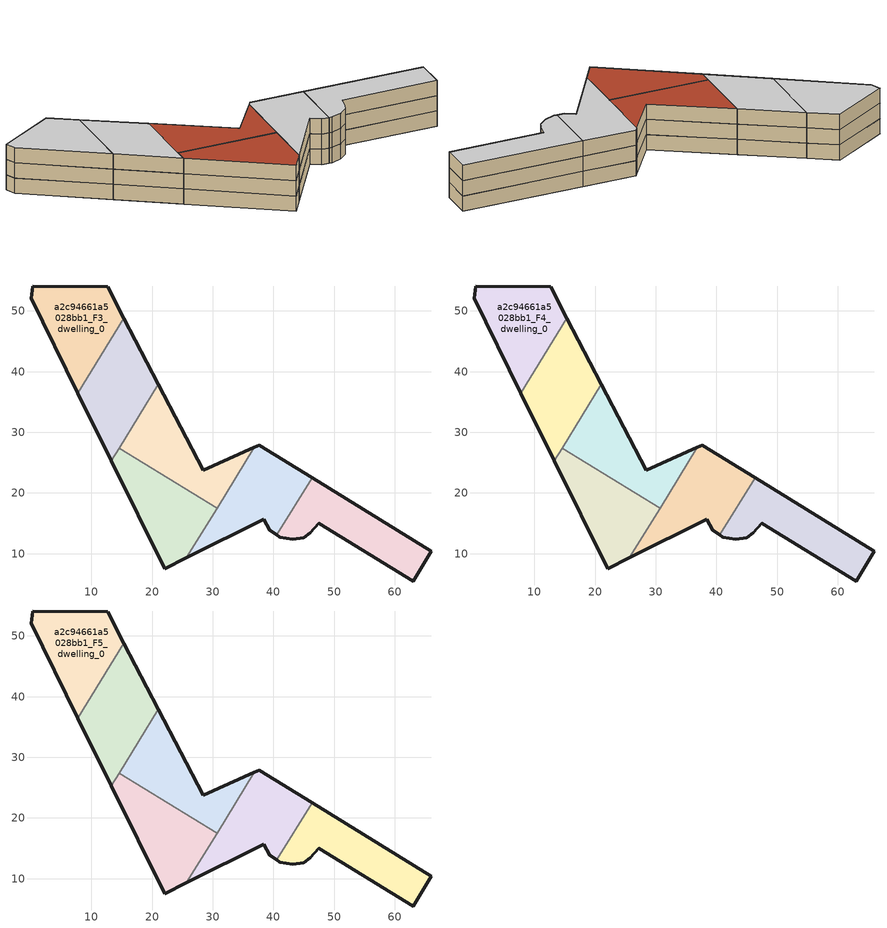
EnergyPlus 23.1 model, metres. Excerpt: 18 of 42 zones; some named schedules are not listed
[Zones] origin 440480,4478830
a2c94661a5028bb1_F3_dwelling_0
 floor to a2c94661a5028bb1_F2_dwelling_0 (EU_floor_Construction): 7.75,36.48 15.35,48.82 12.65,54 0.35,54.12 0.04,52.1 z9
 wall outside (EU_wall_Construction): 7.75,36.48 0.04,52.1 0.35,54.12 12.65,54 15.35,48.82 z9:12
 wall to a2c94661a5028bb1_F3_dwelling_1 (EU_wall_Construction): 15.35,48.82 7.75,36.48 z9:12
a2c94661a5028bb1_F3_dwelling_1
 floor to a2c94661a5028bb1_F2_dwelling_1 (EU_floor_Construction): 13.26,25.31 21.02,37.91 15.35,48.82 7.75,36.48 z9
 wall outside (EU_wall_Construction): 13.26,25.31 7.75,36.48 / 15.35,48.82 21.02,37.91 z9:12
 wall to a2c94661a5028bb1_F3_dwelling_2 (EU_wall_Construction): 21.02,37.91 14.55,27.41 z9:12
 wall to a2c94661a5028bb1_F3_dwelling_3 (EU_wall_Construction): 14.55,27.41 13.26,25.31 z9:12
a2c94661a5028bb1_F3_dwelling_2
 floor outside (EU_floor_Construction): 30.69,17.47 36.87,27.5 28.4,23.72 21.02,37.91 14.55,27.41 z9
 wall outside (EU_wall_Construction): 21.02,37.91 28.4,23.72 36.87,27.5 z9:12
 wall to a2c94661a5028bb1_F3_dwelling_3 (EU_wall_Construction): 30.69,17.47 14.55,27.41 z9:12
 wall to a2c94661a5028bb1_F3_dwelling_4 (EU_wall_Construction): 36.87,27.5 30.69,17.47 z9:12
 roof outside (EU_roof_Construction): 30.69,17.47 36.87,27.5 28.4,23.72 21.02,37.91 14.55,27.41 z12
a2c94661a5028bb1_F3_dwelling_3
 floor outside (EU_floor_Construction): 30.69,17.47 25.66,9.29 22.05,7.48 13.26,25.31 14.55,27.41 z9
 wall outside (EU_wall_Construction): 25.66,9.29 22.05,7.48 13.26,25.31 z9:12
 wall to a2c94661a5028bb1_F3_dwelling_4 (EU_wall_Construction): 30.69,17.47 25.66,9.29 z9:12
 roof outside (EU_roof_Construction): 30.69,17.47 25.66,9.29 22.05,7.48 13.26,25.31 14.55,27.41 z12
a2c94661a5028bb1_F3_dwelling_4
 floor to a2c94661a5028bb1_F2_dwelling_4 (EU_floor_Construction): 40.56,13.07 46.37,22.51 37.67,27.86 36.87,27.5 25.66,9.29 38.36,15.69 39.4,13.87 z9
 wall outside (EU_wall_Construction): 40.56,13.07 39.4,13.87 38.36,15.69 25.66,9.29 / 36.87,27.5 37.67,27.86 46.37,22.51 z9:12
 wall to a2c94661a5028bb1_F3_dwelling_5 (EU_wall_Construction): 46.37,22.51 40.56,13.07 z9:12
a2c94661a5028bb1_F3_dwelling_5
 floor to a2c94661a5028bb1_F2_dwelling_5 (EU_floor_Construction): 63.03,5.49 66.04,10.42 46.37,22.51 40.56,13.07 41.07,12.72 43.14,12.34 45.02,12.64 46.08,13.48 47.44,14.97 z9
 wall outside (EU_wall_Construction): 46.37,22.51 66.04,10.42 63.03,5.49 47.44,14.97 46.08,13.48 45.02,12.64 43.14,12.34 41.08,12.72 40.56,13.07 z9:12
a2c94661a5028bb1_F4_dwelling_0
 floor to a2c94661a5028bb1_F3_dwelling_0 (EU_floor_Construction): 7.75,36.48 15.35,48.82 12.65,54 0.35,54.12 0.04,52.1 z12
 wall outside (EU_wall_Construction): 7.75,36.48 0.04,52.1 0.35,54.12 12.65,54 15.35,48.82 z12:15
 wall to a2c94661a5028bb1_F4_dwelling_1 (EU_wall_Construction): 15.35,48.82 7.75,36.48 z12:15
a2c94661a5028bb1_F4_dwelling_1
 floor to a2c94661a5028bb1_F3_dwelling_1 (EU_floor_Construction): 13.26,25.31 21.02,37.91 15.35,48.82 7.75,36.48 z12
 wall outside (EU_wall_Construction): 13.26,25.31 7.75,36.48 / 15.35,48.82 21.02,37.91 z12:15
 wall to a2c94661a5028bb1_F4_dwelling_2 (EU_wall_Construction): 21.02,37.91 14.55,27.41 z12:15
 wall to a2c94661a5028bb1_F4_dwelling_3 (EU_wall_Construction): 14.55,27.41 13.26,25.31 z12:15
a2c94661a5028bb1_F4_dwelling_2
 floor outside (EU_floor_Construction): 30.69,17.47 36.87,27.5 28.4,23.72 21.02,37.91 14.55,27.41 z12
 wall outside (EU_wall_Construction): 21.02,37.91 28.4,23.72 36.87,27.5 z12:15
 wall to a2c94661a5028bb1_F4_dwelling_3 (EU_wall_Construction): 30.69,17.47 14.55,27.41 z12:15
 wall to a2c94661a5028bb1_F4_dwelling_4 (EU_wall_Construction): 36.87,27.5 30.69,17.47 z12:15
 roof outside (EU_roof_Construction): 30.69,17.47 36.87,27.5 28.4,23.72 21.02,37.91 14.55,27.41 z15
a2c94661a5028bb1_F4_dwelling_3
 floor outside (EU_floor_Construction): 30.69,17.47 25.66,9.29 22.05,7.48 13.26,25.31 14.55,27.41 z12
 wall outside (EU_wall_Construction): 25.66,9.29 22.05,7.48 13.26,25.31 z12:15
 wall to a2c94661a5028bb1_F4_dwelling_4 (EU_wall_Construction): 30.69,17.47 25.66,9.29 z12:15
 roof outside (EU_roof_Construction): 30.69,17.47 25.66,9.29 22.05,7.48 13.26,25.31 14.55,27.41 z15
a2c94661a5028bb1_F4_dwelling_4
 floor to a2c94661a5028bb1_F3_dwelling_4 (EU_floor_Construction): 40.56,13.07 46.37,22.51 37.67,27.86 36.87,27.5 25.66,9.29 38.36,15.69 39.4,13.87 z12
 wall outside (EU_wall_Construction): 40.56,13.07 39.4,13.87 38.36,15.69 25.66,9.29 / 36.87,27.5 37.67,27.86 46.37,22.51 z12:15
 wall to a2c94661a5028bb1_F4_dwelling_5 (EU_wall_Construction): 46.37,22.51 40.56,13.07 z12:15
a2c94661a5028bb1_F4_dwelling_5
 floor to a2c94661a5028bb1_F3_dwelling_5 (EU_floor_Construction): 63.03,5.49 66.04,10.42 46.37,22.51 40.56,13.07 41.07,12.72 43.14,12.34 45.02,12.64 46.08,13.48 47.44,14.97 z12
 wall outside (EU_wall_Construction): 46.37,22.51 66.04,10.42 63.03,5.49 47.44,14.97 46.08,13.48 45.02,12.64 43.14,12.34 41.08,12.72 40.56,13.07 z12:15
a2c94661a5028bb1_F5_dwelling_0
 floor to a2c94661a5028bb1_F4_dwelling_0 (EU_floor_Construction): 7.75,36.48 15.35,48.82 12.65,54 0.35,54.12 0.04,52.1 z15
 wall outside (EU_wall_Construction): 7.75,36.48 0.04,52.1 0.35,54.12 12.65,54 15.35,48.82 z15:18
 wall to a2c94661a5028bb1_F5_dwelling_1 (EU_wall_Construction): 15.35,48.82 7.75,36.48 z15:18
 ceiling to a2c94661a5028bb1_F6_dwelling_0 (EU_floor_Construction): 12.65,54 15.35,48.82 7.75,36.48 0.04,52.1 0.35,54.12 z18
a2c94661a5028bb1_F5_dwelling_1
 floor to a2c94661a5028bb1_F4_dwelling_1 (EU_floor_Construction): 13.26,25.31 21.02,37.91 15.35,48.82 7.75,36.48 z15
 wall outside (EU_wall_Construction): 13.26,25.31 7.75,36.48 / 15.35,48.82 21.02,37.91 z15:18
 wall to a2c94661a5028bb1_F5_dwelling_2 (EU_wall_Construction): 21.02,37.91 14.55,27.41 z15:18
 wall to a2c94661a5028bb1_F5_dwelling_3 (EU_wall_Construction): 14.55,27.41 13.26,25.31 z15:18
 ceiling to a2c94661a5028bb1_F6_dwelling_1 (EU_floor_Construction): 15.35,48.82 21.02,37.91 13.26,25.31 7.75,36.48 z18
a2c94661a5028bb1_F5_dwelling_2
 floor outside (EU_floor_Construction): 30.69,17.47 36.87,27.5 28.4,23.72 21.02,37.91 14.55,27.41 z15
 wall outside (EU_wall_Construction): 21.02,37.91 28.4,23.72 36.87,27.5 z15:18
 wall to a2c94661a5028bb1_F5_dwelling_3 (EU_wall_Construction): 30.69,17.47 14.55,27.41 z15:18
 wall to a2c94661a5028bb1_F5_dwelling_4 (EU_wall_Construction): 36.87,27.5 30.69,17.47 z15:18
 roof outside (EU_roof_Construction): 30.69,17.47 36.87,27.5 28.4,23.72 21.02,37.91 14.55,27.41 z18
a2c94661a5028bb1_F5_dwelling_3
 floor outside (EU_floor_Construction): 30.69,17.47 25.66,9.29 22.05,7.48 13.26,25.31 14.55,27.41 z15
 wall outside (EU_wall_Construction): 25.66,9.29 22.05,7.48 13.26,25.31 z15:18
 wall to a2c94661a5028bb1_F5_dwelling_4 (EU_wall_Construction): 30.69,17.47 25.66,9.29 z15:18
 roof outside (EU_roof_Construction): 30.69,17.47 25.66,9.29 22.05,7.48 13.26,25.31 14.55,27.41 z18
a2c94661a5028bb1_F5_dwelling_4
 floor to a2c94661a5028bb1_F4_dwelling_4 (EU_floor_Construction): 40.56,13.07 46.37,22.51 37.67,27.86 36.87,27.5 25.66,9.29 38.36,15.69 39.4,13.87 z15
 wall outside (EU_wall_Construction): 40.56,13.07 39.4,13.87 38.36,15.69 25.66,9.29 / 36.87,27.5 37.67,27.86 46.37,22.51 z15:18
 wall to a2c94661a5028bb1_F5_dwelling_5 (EU_wall_Construction): 46.37,22.51 40.56,13.07 z15:18
 ceiling to a2c94661a5028bb1_F6_dwelling_4 (EU_floor_Construction): 46.37,22.51 40.56,13.07 39.4,13.87 38.36,15.69 25.66,9.29 36.87,27.5 37.67,27.86 z18
a2c94661a5028bb1_F5_dwelling_5
 floor to a2c94661a5028bb1_F4_dwelling_5 (EU_floor_Construction): 63.03,5.49 66.04,10.42 46.37,22.51 40.56,13.07 41.07,12.72 43.14,12.34 45.02,12.64 46.08,13.48 47.44,14.97 z15
 wall outside (EU_wall_Construction): 46.37,22.51 66.04,10.42 63.03,5.49 47.44,14.97 46.08,13.48 45.02,12.64 43.14,12.34 41.08,12.72 40.56,13.07 z15:18
 ceiling to a2c94661a5028bb1_F6_dwelling_5 (EU_floor_Construction): 66.04,10.42 63.03,5.49 47.44,14.97 46.08,13.48 45.02,12.64 43.14,12.34 41.07,12.72 40.56,13.07 46.37,22.51 z18
[Building]
EU S2 Campaign: North Axis=0; Terrain=City; Solar Distribution=FullExterior
[Site:Location]
Madrid: Latitude=40.5; Longitude=-3.5; Time Zone=1; Elevation=609
[SizingPeriod:WeatherFileDays]
AnnualSizingPeriod: Begin Month=1; Begin Day of Month=1; End Month=12; End Day of Month=31; Day of Week for Start Day=Monday; Use Weather File Daylight Saving Period=No; Use Weather File Rain and Snow Indicators=No
[MATERIAL]
EU_InternalMass_Material: Roughness=MediumRough; Thickness=0.1; Conductivity=1; Density=1800; Specific Heat=900; Thermal Absorptance=0.9; Solar Absorptance=0.7; Visible Absorptance=0.7
[MATERIAL:NOMASS] Roughness=MediumRough; Thermal Absorptance=0.9; Solar Absorptance=0.7; Visible Absorptance=0.7
Name | Thermal Resistance
EU_wall_NoMass | 1.60022
EU_roof_NoMass | 1.57597
EU_floor_NoMass | 0.470652
[CONSTRUCTION]
EU_wall_Construction: EU_wall_NoMass
EU_roof_Construction: EU_roof_NoMass
EU_floor_Construction: EU_floor_NoMass
EU_InternalMass_Construction: EU_InternalMass_Material
[ZONE] Type=1; Multiplier=1; Ceiling Height=autocalculate; Floor Area=autocalculate; Part of Total Floor Area=Yes
Name | Volume
a2c94661a5028bb1_F3_dwelling_0; a2c94661a5028bb1_F4_dwelling_0; a2c94661a5028bb1_F5_dwelling_0 | 463.608
a2c94661a5028bb1_F3_dwelling_1; a2c94661a5028bb1_F4_dwelling_1; a2c94661a5028bb1_F5_dwelling_1 | 463.605
a2c94661a5028bb1_F3_dwelling_2; a2c94661a5028bb1_F4_dwelling_2; a2c94661a5028bb1_F5_dwelling_2 | 463.597
a2c94661a5028bb1_F3_dwelling_3; a2c94661a5028bb1_F4_dwelling_3; a2c94661a5028bb1_F5_dwelling_3 | 463.624
a2c94661a5028bb1_F3_dwelling_4; a2c94661a5028bb1_F4_dwelling_4; a2c94661a5028bb1_F5_dwelling_4 | 463.603
a2c94661a5028bb1_F3_dwelling_5; a2c94661a5028bb1_F4_dwelling_5; a2c94661a5028bb1_F5_dwelling_5 | 463.59
[INTERNALMASS] Construction=EU_InternalMass_Construction
Name | Zone or ZoneList | Surface Area
a2c94661a5028bb1_F3_dwelling_0_EU_InternalMass | a2c94661a5028bb1_F3_dwelling_0 | 154.536
a2c94661a5028bb1_F3_dwelling_1_EU_InternalMass | a2c94661a5028bb1_F3_dwelling_1 | 154.535
a2c94661a5028bb1_F3_dwelling_2_EU_InternalMass | a2c94661a5028bb1_F3_dwelling_2 | 154.53
a2c94661a5028bb1_F3_dwelling_3_EU_InternalMass | a2c94661a5028bb1_F3_dwelling_3 | 154.544
a2c94661a5028bb1_F3_dwelling_4_EU_InternalMass | a2c94661a5028bb1_F3_dwelling_4 | 154.534
a2c94661a5028bb1_F3_dwelling_5_EU_InternalMass | a2c94661a5028bb1_F3_dwelling_5 | 154.53
a2c94661a5028bb1_F4_dwelling_0_EU_InternalMass | a2c94661a5028bb1_F4_dwelling_0 | 154.536
a2c94661a5028bb1_F4_dwelling_1_EU_InternalMass | a2c94661a5028bb1_F4_dwelling_1 | 154.535
a2c94661a5028bb1_F4_dwelling_2_EU_InternalMass | a2c94661a5028bb1_F4_dwelling_2 | 154.53
a2c94661a5028bb1_F4_dwelling_3_EU_InternalMass | a2c94661a5028bb1_F4_dwelling_3 | 154.544
a2c94661a5028bb1_F4_dwelling_4_EU_InternalMass | a2c94661a5028bb1_F4_dwelling_4 | 154.534
a2c94661a5028bb1_F4_dwelling_5_EU_InternalMass | a2c94661a5028bb1_F4_dwelling_5 | 154.53
a2c94661a5028bb1_F5_dwelling_0_EU_InternalMass | a2c94661a5028bb1_F5_dwelling_0 | 154.536
a2c94661a5028bb1_F5_dwelling_1_EU_InternalMass | a2c94661a5028bb1_F5_dwelling_1 | 154.535
a2c94661a5028bb1_F5_dwelling_2_EU_InternalMass | a2c94661a5028bb1_F5_dwelling_2 | 154.53
a2c94661a5028bb1_F5_dwelling_3_EU_InternalMass | a2c94661a5028bb1_F5_dwelling_3 | 154.544
a2c94661a5028bb1_F5_dwelling_4_EU_InternalMass | a2c94661a5028bb1_F5_dwelling_4 | 154.534
a2c94661a5028bb1_F5_dwelling_5_EU_InternalMass | a2c94661a5028bb1_F5_dwelling_5 | 154.53
[OTHEREQUIPMENT] Fuel Type=Electricity; Design Level Calculation Method=Watts/Area; Power per Zone Floor Area=1; Fraction Latent=0; Fraction Radiant=0; Fraction Lost=0; Carbon Dioxide Generation Rate=0; EndUse Subcategory=EU_Step8_InternalGains
Name | Zone or ZoneList or Space or SpaceList | Schedule
EU_Step8_InternalGain_a2c94661a5028bb1_F3_dwelling_0_f000 | a2c94661a5028bb1_F3_dwelling_0 | EU_Step8_GainSchedule_a2c94661a5028bb1_F3_dwelling_0_f000
EU_Step8_InternalGain_a2c94661a5028bb1_F3_dwelling_1_f000 | a2c94661a5028bb1_F3_dwelling_1 | EU_Step8_GainSchedule_a2c94661a5028bb1_F3_dwelling_1_f000
EU_Step8_InternalGain_a2c94661a5028bb1_F3_dwelling_2_f000 | a2c94661a5028bb1_F3_dwelling_2 | EU_Step8_GainSchedule_a2c94661a5028bb1_F3_dwelling_2_f000
EU_Step8_InternalGain_a2c94661a5028bb1_F3_dwelling_3_f000 | a2c94661a5028bb1_F3_dwelling_3 | EU_Step8_GainSchedule_a2c94661a5028bb1_F3_dwelling_3_f000
EU_Step8_InternalGain_a2c94661a5028bb1_F3_dwelling_4_f000 | a2c94661a5028bb1_F3_dwelling_4 | EU_Step8_GainSchedule_a2c94661a5028bb1_F3_dwelling_4_f000
EU_Step8_InternalGain_a2c94661a5028bb1_F3_dwelling_5_f000 | a2c94661a5028bb1_F3_dwelling_5 | EU_Step8_GainSchedule_a2c94661a5028bb1_F3_dwelling_5_f000
EU_Step8_InternalGain_a2c94661a5028bb1_F4_dwelling_0_f000 | a2c94661a5028bb1_F4_dwelling_0 | EU_Step8_GainSchedule_a2c94661a5028bb1_F4_dwelling_0_f000
EU_Step8_InternalGain_a2c94661a5028bb1_F4_dwelling_1_f000 | a2c94661a5028bb1_F4_dwelling_1 | EU_Step8_GainSchedule_a2c94661a5028bb1_F4_dwelling_1_f000
EU_Step8_InternalGain_a2c94661a5028bb1_F4_dwelling_2_f000 | a2c94661a5028bb1_F4_dwelling_2 | EU_Step8_GainSchedule_a2c94661a5028bb1_F4_dwelling_2_f000
EU_Step8_InternalGain_a2c94661a5028bb1_F4_dwelling_3_f000 | a2c94661a5028bb1_F4_dwelling_3 | EU_Step8_GainSchedule_a2c94661a5028bb1_F4_dwelling_3_f000
EU_Step8_InternalGain_a2c94661a5028bb1_F4_dwelling_4_f000 | a2c94661a5028bb1_F4_dwelling_4 | EU_Step8_GainSchedule_a2c94661a5028bb1_F4_dwelling_4_f000
EU_Step8_InternalGain_a2c94661a5028bb1_F4_dwelling_5_f000 | a2c94661a5028bb1_F4_dwelling_5 | EU_Step8_GainSchedule_a2c94661a5028bb1_F4_dwelling_5_f000
EU_Step8_InternalGain_a2c94661a5028bb1_F5_dwelling_0_f000 | a2c94661a5028bb1_F5_dwelling_0 | EU_Step8_GainSchedule_a2c94661a5028bb1_F5_dwelling_0_f000
EU_Step8_InternalGain_a2c94661a5028bb1_F5_dwelling_1_f000 | a2c94661a5028bb1_F5_dwelling_1 | EU_Step8_GainSchedule_a2c94661a5028bb1_F5_dwelling_1_f000
EU_Step8_InternalGain_a2c94661a5028bb1_F5_dwelling_2_f000 | a2c94661a5028bb1_F5_dwelling_2 | EU_Step8_GainSchedule_a2c94661a5028bb1_F5_dwelling_2_f000
EU_Step8_InternalGain_a2c94661a5028bb1_F5_dwelling_3_f000 | a2c94661a5028bb1_F5_dwelling_3 | EU_Step8_GainSchedule_a2c94661a5028bb1_F5_dwelling_3_f000
EU_Step8_InternalGain_a2c94661a5028bb1_F5_dwelling_4_f000 | a2c94661a5028bb1_F5_dwelling_4 | EU_Step8_GainSchedule_a2c94661a5028bb1_F5_dwelling_4_f000
EU_Step8_InternalGain_a2c94661a5028bb1_F5_dwelling_5_f000 | a2c94661a5028bb1_F5_dwelling_5 | EU_Step8_GainSchedule_a2c94661a5028bb1_F5_dwelling_5_f000
[ZONEVENTILATION:DESIGNFLOWRATE] Schedule=EU_AlwaysOn; Design Flow Rate Calculation Method=AirChanges/Hour; Air Changes per Hour=0.480704; Ventilation Type=Natural; Fan Pressure Rise=0; Fan Total Efficiency=1; Constant Term Coefficient=1; Temperature Term Coefficient=0; Velocity Term Coefficient=0; Velocity Squared Term Coefficient=0; Minimum Indoor Temperature=-100; Maximum Indoor Temperature=100; Delta Temperature=-100; Minimum Outdoor Temperature=-100; Maximum Outdoor Temperature=100; Maximum Wind Speed=40
Name | Zone or ZoneList or Space or SpaceList
EU_ConstantAir_a2c94661a5028bb1_F3_dwelling_0 | a2c94661a5028bb1_F3_dwelling_0
EU_ConstantAir_a2c94661a5028bb1_F3_dwelling_1 | a2c94661a5028bb1_F3_dwelling_1
EU_ConstantAir_a2c94661a5028bb1_F3_dwelling_2 | a2c94661a5028bb1_F3_dwelling_2
EU_ConstantAir_a2c94661a5028bb1_F3_dwelling_3 | a2c94661a5028bb1_F3_dwelling_3
EU_ConstantAir_a2c94661a5028bb1_F3_dwelling_4 | a2c94661a5028bb1_F3_dwelling_4
EU_ConstantAir_a2c94661a5028bb1_F3_dwelling_5 | a2c94661a5028bb1_F3_dwelling_5
EU_ConstantAir_a2c94661a5028bb1_F4_dwelling_0 | a2c94661a5028bb1_F4_dwelling_0
EU_ConstantAir_a2c94661a5028bb1_F4_dwelling_1 | a2c94661a5028bb1_F4_dwelling_1
EU_ConstantAir_a2c94661a5028bb1_F4_dwelling_2 | a2c94661a5028bb1_F4_dwelling_2
EU_ConstantAir_a2c94661a5028bb1_F4_dwelling_3 | a2c94661a5028bb1_F4_dwelling_3
EU_ConstantAir_a2c94661a5028bb1_F4_dwelling_4 | a2c94661a5028bb1_F4_dwelling_4
EU_ConstantAir_a2c94661a5028bb1_F4_dwelling_5 | a2c94661a5028bb1_F4_dwelling_5
EU_ConstantAir_a2c94661a5028bb1_F5_dwelling_0 | a2c94661a5028bb1_F5_dwelling_0
EU_ConstantAir_a2c94661a5028bb1_F5_dwelling_1 | a2c94661a5028bb1_F5_dwelling_1
EU_ConstantAir_a2c94661a5028bb1_F5_dwelling_2 | a2c94661a5028bb1_F5_dwelling_2
EU_ConstantAir_a2c94661a5028bb1_F5_dwelling_3 | a2c94661a5028bb1_F5_dwelling_3
EU_ConstantAir_a2c94661a5028bb1_F5_dwelling_4 | a2c94661a5028bb1_F5_dwelling_4
EU_ConstantAir_a2c94661a5028bb1_F5_dwelling_5 | a2c94661a5028bb1_F5_dwelling_5
[HVACTEMPLATE:THERMOSTAT] Constant Heating Setpoint=20; Constant Cooling Setpoint=50
EU_HeatOnly_a2c94661a5028bb1_F5_dwelling_1; EU_HeatOnly_a2c94661a5028bb1_F5_dwelling_2; EU_HeatOnly_a2c94661a5028bb1_F5_dwelling_3; EU_HeatOnly_a2c94661a5028bb1_F5_dwelling_4; EU_HeatOnly_a2c94661a5028bb1_F5_dwelling_5; EU_HeatOnly_a2c94661a5028bb1_F6_dwelling_0; EU_HeatOnly_a2c94661a5028bb1_F6_dwelling_1; EU_HeatOnly_a2c94661a5028bb1_F6_dwelling_2; EU_HeatOnly_a2c94661a5028bb1_F6_dwelling_3; EU_HeatOnly_a2c94661a5028bb1_F6_dwelling_4; EU_HeatOnly_a2c94661a5028bb1_F6_dwelling_5
[HVACTEMPLATE:ZONE:IDEALLOADSAIRSYSTEM] System Availability Schedule=EU_AlwaysOn; Maximum Heating Supply Air Temperature=50; Minimum Cooling Supply Air Temperature=13; Maximum Heating Supply Air Humidity Ratio=0.0156; Minimum Cooling Supply Air Humidity Ratio=0.0077; Heating Limit=NoLimit; Cooling Limit=NoLimit; Heating Availability Schedule=EU_AlwaysOn; Cooling Availability Schedule=EU_CoolingOff; Dehumidification Control Type=ConstantSensibleHeatRatio; Cooling Sensible Heat Ratio=0.7; Dehumidification Setpoint=60; Humidification Control Type=None; Humidification Setpoint=30; Outdoor Air Method=None; Outdoor Air Flow Rate per Person=0.00944; Outdoor Air Flow Rate per Zone Floor Area=0; Outdoor Air Flow Rate per Zone=0; Demand Controlled Ventilation Type=None; Outdoor Air Economizer Type=NoEconomizer; Heat Recovery Type=None; Sensible Heat Recovery Effectiveness=0.7; Latent Heat Recovery Effectiveness=0.65
Name | Template Thermostat
a2c94661a5028bb1_F3_dwelling_0 | EU_HeatOnly_a2c94661a5028bb1_F3_dwelling_0
a2c94661a5028bb1_F3_dwelling_1 | EU_HeatOnly_a2c94661a5028bb1_F3_dwelling_1
a2c94661a5028bb1_F3_dwelling_2 | EU_HeatOnly_a2c94661a5028bb1_F3_dwelling_2
a2c94661a5028bb1_F3_dwelling_3 | EU_HeatOnly_a2c94661a5028bb1_F3_dwelling_3
a2c94661a5028bb1_F3_dwelling_4 | EU_HeatOnly_a2c94661a5028bb1_F3_dwelling_4
a2c94661a5028bb1_F3_dwelling_5 | EU_HeatOnly_a2c94661a5028bb1_F3_dwelling_5
a2c94661a5028bb1_F4_dwelling_0 | EU_HeatOnly_a2c94661a5028bb1_F4_dwelling_0
a2c94661a5028bb1_F4_dwelling_1 | EU_HeatOnly_a2c94661a5028bb1_F4_dwelling_1
a2c94661a5028bb1_F4_dwelling_2 | EU_HeatOnly_a2c94661a5028bb1_F4_dwelling_2
a2c94661a5028bb1_F4_dwelling_3 | EU_HeatOnly_a2c94661a5028bb1_F4_dwelling_3
a2c94661a5028bb1_F4_dwelling_4 | EU_HeatOnly_a2c94661a5028bb1_F4_dwelling_4
